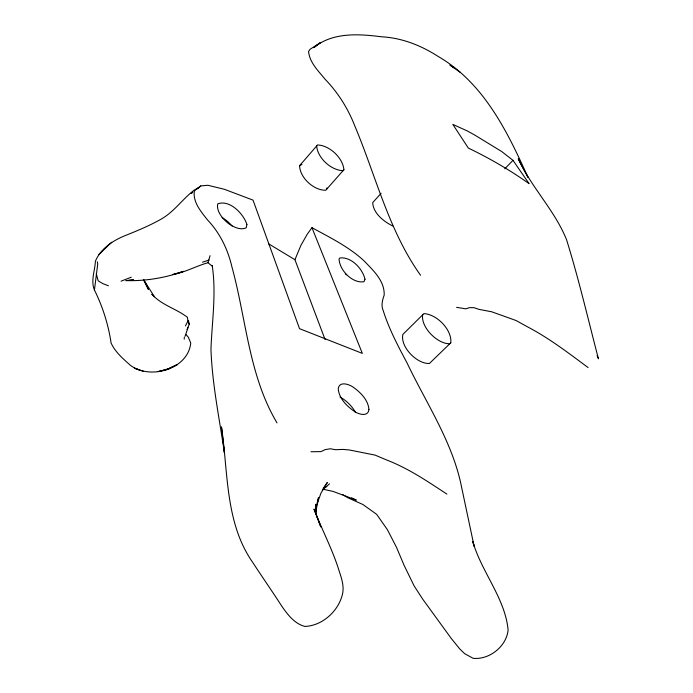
<?xml version="1.0" encoding="UTF-8"?>
<svg xmlns="http://www.w3.org/2000/svg" width="693" height="693" viewBox="0 0 693 693"><rect width="100%" height="100%" fill="white"/><g stroke="black" fill="none" stroke-linecap="round" stroke-linejoin="round"><path stroke-width="1.04" d="M184.217 339.163L184.329 337.274M185.975 334.468L188.401 337.352L190.748 343.044C188.072 369.404 149.731 380.31 130.154 365.09C122.93 358.619 115.168 352.044 111.097 343.026C108.351 324.575 102.737 306.8 94.439 290.029L97.713 264.137L97.289 261.737M183.489 271.361L172.635 274.567C185.066 272.401 196.006 266.129 207.952 262.708L210.074 255.665M343.901 169.724C342.836 157.701 329.591 145.461 317.567 144.932L299.593 165.67C299.844 177.72 313.773 190.566 325.771 190.237L343.901 169.724L343.078 170.634C331.055 170.452 317.385 157.822 316.666 145.781M326.637 189.293L326.983 187.898M317.125 503.075L318.537 497.435L315.852 511.824L315.558 504.365L316.528 515.436L320.833 526.949L313.998 509.086C321.448 528.43 331.107 546.838 337.725 566.519C340.263 575.008 344.248 583.714 342.766 592.784C339.44 610.256 322.834 625.822 304.833 626.429C294.43 623.683 287.586 614.526 281.756 606.124C272.271 591.406 262.249 577.052 252.694 562.387C225.086 522.894 228.24 472.522 221.474 426.871L224.419 452.867C219.386 418.442 212.214 384.234 210.958 349.359C211.971 321.535 216.45 293.2 212.197 265.549M325.086 339.553L294.941 259.702L300.97 245.218L307.285 234.173L311.954 227.668C329.885 237.474 348.553 246.639 363.738 260.551C372.921 270.105 384.788 280.743 384.182 295.149C382.354 300.19 380.933 305.561 383.246 310.698C388.99 328.958 398.042 346.058 407.034 362.907C425.701 402.079 450.701 439.301 460.498 482.016L474.125 546.301L472.86 541.718C481.41 571.777 505.24 598.483 508.108 630.058C506.496 646.404 489.362 659.979 473.12 658.307L464.682 653.69L459.667 648.821L451.308 638.504L422.808 599.298L414.137 585.94L403.993 565.09L396.491 547.305L387.37 529.634L376.62 514.301L362.898 504.504L347.687 497.669L342.524 494.481M188.037 327.633L185.014 336.408M316.424 505.89L320.894 493.286L327.304 482.501L323.224 488.366M450.788 342.81C452.217 329.773 436.729 314.198 423.917 313.608L402.867 334.416C399.982 346.829 417.091 364.258 429.443 363.453L450.788 342.81L449.636 343.754C437.292 344.023 420.382 326.949 422.695 314.475M187.023 329.53L189.232 324.341L188.453 320.426M185.447 325.918L187.924 321.015L187.396 317.307C176.265 308.628 161.668 305.215 152.036 294.378M194.612 189.804C182.484 198.934 173.952 212.205 160.447 219.516C149.22 225.814 137.327 230.743 125.39 235.516C113.002 240.462 100.754 248.51 95.374 261.226C94.993 270.738 90.532 280.734 94.439 290.029M381.124 193.243L372.687 202.651C373.284 213.375 383.783 221.621 392.853 226.031M504.79 168.832L512.976 160.326L501.68 151.516L474.87 135.135L467.584 131.09L452.806 124.376L468.338 148.068C489.483 158.221 509.961 170.097 529.088 183.671L512.976 160.326M98.934 254.47L111.703 242.204M299.593 165.67L301.94 164.388M197.392 188.756L200.797 185.923L207.831 185.274L224.411 189.302L253.04 200.138L299.515 328.664L362.344 353.404L311.954 227.668M322.271 490.176L329.487 483.835M192.68 192.238L191.06 193.503L192.637 192.316M195.928 189.709L200.797 185.923M313.799 47.644C332.501 32.086 358.87 33.87 381.566 36.798C401.983 37.872 421.084 45.461 438.123 56.436C483.368 82.571 507.406 131.315 527.91 177.278L518.243 158.74C531.392 187.465 554.686 210.239 566.536 239.657C578.672 278.664 587.924 318.511 598.232 358.038M314.7 46.977L320.166 42.775L309.988 49.333L308.567 51.507C309.598 62.639 318.442 70.981 325.121 79.271C337.967 92.559 347.964 108.403 354.669 125.632C375.857 175.745 388.522 230.353 420.564 275.277M198.978 187.569L196.232 188.73L194.248 191.571C193.052 202.651 201.195 211.841 207.597 220.01C219.95 233.004 227.919 249.523 231.93 266.926C246.258 318.953 248.778 375.528 277.009 422.877M121.058 281.167L131.254 277.209M325.008 487.162L326.827 486.555M202.521 262.179L209.13 260.048M183.463 271.387C164.995 277.971 145.391 281.167 125.857 280.604L133.619 279.911L128.707 280.327M310.94 451.749L320.92 451.628L325.26 449.61L330.31 448.769L335.559 449.714L342.914 449.41L349.341 449.974L375.078 455.102L386.581 459.961C408.35 468.321 427.598 481.418 446.89 494.092M456.609 307.363L465.809 308.827L469.482 307.649L474.003 307.675L478.993 309.373L491.709 311.789L516.146 320.556L527.468 326.819C549.159 338.167 568.555 353.058 588.097 367.567M322.825 489.18L333.151 491.432L356.323 500.112L351.637 497.851M139.12 369.828L134.303 368.165L143.321 371.275M108.42 285.767L102.859 283.645L98.189 280.847L96.284 273.744M268.494 243.745L294.941 259.702M460.135 72.263L449.904 65.003L453.768 67.767M207.952 262.708L212.508 266.311M151.871 294.3L154.392 296.734L143.841 280.015M143.746 280.275L148.493 289.527L143.867 279.877M597.115 355.544L598.449 358.809M187.924 321.015L189.232 324.341M340.046 397.089A19.629 9.252 45.1 0 1 355.37 412.248M222.132 217.507A18.477 7.892 40.4 0 1 232.12 226.039M345.322 273.761A16.849 6.774 43.2 0 1 346.543 274.835M246.899 224.454L246.258 227.746C235.412 233.194 214.899 215.393 217.767 203.863C229.591 199.333 243.564 213.799 246.899 224.454M368.945 409.312C368.355 417.654 357.484 414.119 353.317 410.663C346.145 405.431 338.894 398.025 338.245 388.712C339.275 380.561 349.878 384.416 354.036 387.777C361.088 392.948 368.078 400.199 368.945 409.312M365.012 279.227L363.955 281.73C352.33 283.654 339.371 270.062 339.076 258.948L339.916 257.952C351.36 256.661 362.508 268.615 365.012 279.227M177.373 364.57L166.831 369.534L158.151 371.587L169.222 368.572L166.831 369.534L177.373 364.57"/></g></svg>
